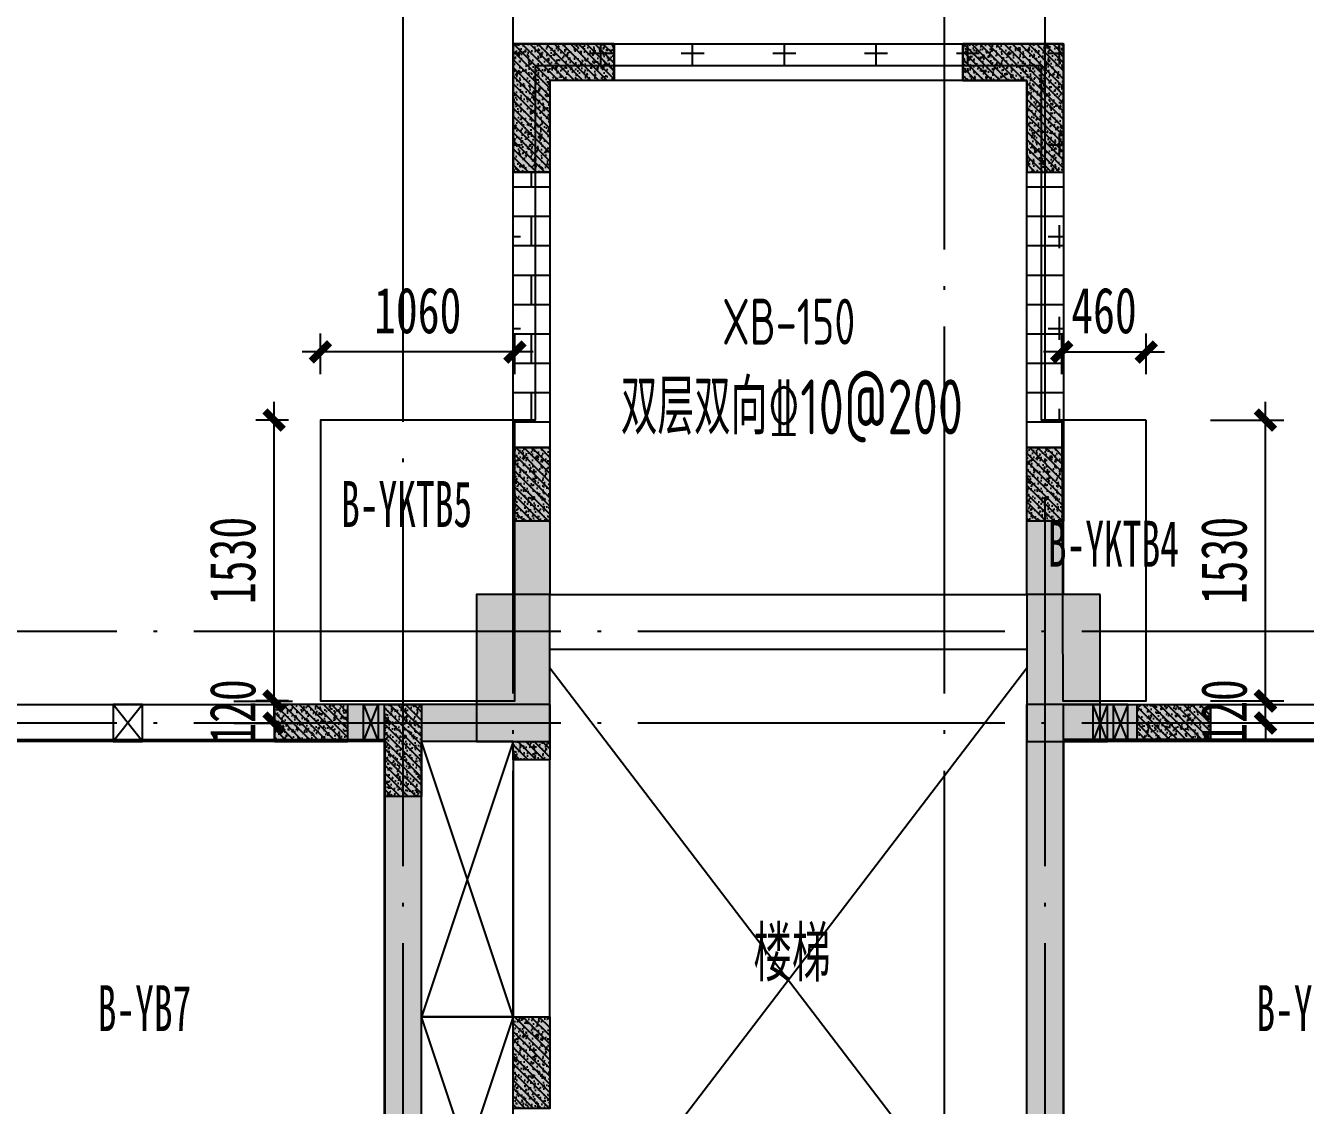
# Model space of a CAD drawing. Extents: x -3200779283 to -8106663, y 659664 to 1123462.
# Drawn here: x -8143157 to -8136183, y 692917 to 698799 of the extents above; entities that cross this region are included whole.
import ezdxf
from ezdxf.enums import TextEntityAlignment as Align

# ---------------------------------------------------------------- set-up
doc = ezdxf.new("R2010")
doc.units = 0
doc.header["$LTSCALE"] = 1000
doc.header["$MEASUREMENT"] = 0
for name, pattern in [('120-墙体$0$CONTINOUS', [0]), ('125-墙体$0$CONTINOUS', [0]), ('125-核心筒-首层南入$0$CONTINOUS', [0]), ('3#-轴线$0$DOTE', [2.42, 2, -0.2, 0.02, -0.2]), ('3#4#5#$0$DASH', [0.35, 0.25, -0.1]), ('DASH', [0.35, 0.25, -0.1])]:
    doc.linetypes.add(name, pattern=pattern)
doc.layers.get('Defpoints').update_dxf_attribs({"color": 30, "linetype": 'DASH'})
for name, color, linetype in [('120-墙体$0$S-WALL', 40, 'Continuous'), ('120-墙体$0$S-WALL-BEAM', 120, 'Continuous'), ('120-墙体$0$S-WALL-COLU', 252, '120-墙体$0$CONTINOUS'), ('120-墙体$0$S-WALL-COLU-HATC', 16, 'Continuous'), ('120-墙体$0$S-WALL-HATC', 253, 'Continuous'), ('120-墙体$0$提结构条件', 7, 'Continuous'), ('120-墙体$0$暖-首层和标准层暖通套管_TZ$0$H-暖洞-穿梁', 3, 'Continuous'), ('125-墙体$0$S-WALL', 40, 'Continuous'), ('125-墙体$0$S-WALL-BEAM', 120, 'Continuous'), ('125-墙体$0$S-WALL-COLU', 252, '125-墙体$0$CONTINOUS'), ('125-墙体$0$S-WALL-COLU-HATC', 16, 'Continuous'), ('125-墙体$0$S-WALL-HATC', 253, 'Continuous'), ('125-墙体$0$提结构条件', 7, 'Continuous'), ('125-墙体$0$暖-首层和标准层暖通套管_TZ$0$H-暖洞-穿梁', 3, 'Continuous'), ('125-核心筒-首层南入$0$S-COLU', 252, 'Continuous'), ('125-核心筒-首层南入$0$S-COLU-HATC', 16, 'Continuous'), ('125-核心筒-首层南入$0$S-SLAB-HOLE', 5, 'Continuous'), ('125-核心筒-首层南入$0$S-WALL', 40, 'Continuous'), ('125-核心筒-首层南入$0$S-WALL-BEAM', 120, 'Continuous'), ('125-核心筒-首层南入$0$S-WALL-COLU', 252, '125-核心筒-首层南入$0$CONTINOUS'), ('125-核心筒-首层南入$0$S-WALL-COLU-HATC', 16, 'Continuous'), ('125-核心筒-首层南入$0$S-WALL-HATC', 253, 'Continuous'), ('3#-轴线$0$3#-轴号$0$A-ANNO-AXIS-CIRC', 3, 'Continuous'), ('3#-轴线$0$A-ANNO-DOTE', 10, '3#-轴线$0$DOTE'), ('3#4#5#$0$PC-SLAB', 6, '3#4#5#$0$DASH'), ('3#4#5#$0$S-ANNO-TEXT', 7, 'Continuous'), ('3#4#5#$0$S-DIMS-SLAB', 120, 'Continuous'), ('3#4#5#$0$S-PC-SLAB', 6, 'Continuous'), ('3#4#5#模板$0$S-SLAB-TEXT', 120, 'Continuous'), ('3#4#5#模板$0$提结构条件', 7, 'Continuous'), ('3#4#5#模板$0$暖-首层和标准层暖通套管_TZ$0$H-暖洞-穿梁', 3, 'Continuous'), ('4#-1F$0$HATCH', 254, 'Continuous'), ('4#-1F$0$S-SLAB-TEXT', 120, 'Continuous'), ('4#-1F$0$S-WALL', 40, 'Continuous'), ('S-REIN-TEXT', 7, 'Continuous')]:
    doc.layers.add(name, color=color, linetype=linetype)
doc.layers.add('125-核心筒-首层南入$0$S-BEAM', color=4, linetype='Continuous', lineweight=25)
doc.styles.add('3#4#5#$0$外部参照 1$0$宋体', font='', dxfattribs={"width": 0.8})
doc.styles.add('3#4#5#$0$楷体', font='', dxfattribs={"width": 0.7})
doc.styles.add('3#4#5#模板$0$TSSD_Rein', font='tssdeng.shx', dxfattribs={"width": 0.7, "bigfont": 'hztxt.shx'})
doc.styles.add('4#-1F$0$TSSD_Rein', font='tssdeng.shx', dxfattribs={"width": 0.7, "bigfont": 'hztxt.shx'})
doc.styles.add('FromPkpm', font='Pkpmeng', dxfattribs={"width": 0.7, "bigfont": 'Pkpmchn'})
doc.styles.get('3#4#5#$0$外部参照 1$0$宋体').set_extended_font_data('SimSun')
doc.styles.get('3#4#5#$0$楷体').set_extended_font_data('KaiTi_GB2312')
doc.dimstyles.new('3#4#5#$0$TSSD_100_100', dxfattribs={"dimtxt": 250, "dimasz": 100, "dimexe": 100, "dimexo": 250, "dimgap": 100, "dimtad": 1, "dimdec": 0, "dimzin": 0, "dimdsep": 46, "dimtxsty": '3#4#5#$0$楷体', "dimblk": '3#4#5#$0$_ArchTick', "dimcen": 0, "dimdle": 100, "dimclrt": 7, "dimadec": 0, "dimazin": 0, "dimtfac": 1, "dimtdec": 0, "dimtix": 1, "dimtmove": 2, "dimatfit": 3, "dimfxl": 1, "dimtolj": 1, "dimtzin": 0, "dimarcsym": 0})

# ---------------------------------------------------------------- blocks, each defined once
blk = doc.blocks.new('3#4#5#模板$0$tretyyt')
at = {"layer": '3#4#5#模板$0$暖-首层和标准层暖通套管_TZ$0$H-暖洞-穿梁', "color": 5}
for p, q in [((52498, 59304.6), (52298, 59384.6)), ((52298, 59304.6), (52498, 59384.6))]:
    blk.add_line(p, q, dxfattribs=at)
blk.add_lwpolyline([(52498, 59304.6), (52498, 59384.6), (52298, 59384.6), (52298, 59304.6)], close=True, dxfattribs=at)
blk = doc.blocks.new('3#4#5#$0$_ArchTick')
at = {"color": 0, "linetype": 'ByBlock', "const_width": 0.4}
blk.add_lwpolyline([(-0.5, -0.5), (0.5, 0.5)], dxfattribs=at)
blk = doc.blocks.new('*D1120')
at = {"layer": '3#4#5#$0$S-DIMS-SLAB', "color": 0, "lineweight": -2, "transparency": 16777216}
for p, q in [((29250.7, 1789.9), (29250.7, 2010.8)), ((30310.4, 1789.9), (30310.4, 2010.8)), ((30410.4, 1910.8), (29150.7, 1910.8))]:
    blk.add_line(p, q, dxfattribs=at)
at = {"layer": 'Defpoints', "color": 0, "transparency": 16777216}
for p in [(29250.7, 1910.8), (29250.7, 1539.9), (30310.4, 1539.9)]:
    blk.add_point(p, dxfattribs=at)
at = {"layer": '3#4#5#$0$S-DIMS-SLAB', "color": 0, "lineweight": -2, "transparency": 16777216, "xscale": 100, "yscale": 100, "zscale": 100, "rotation": 180}
blk.add_blockref('3#4#5#$0$_ArchTick', (29250.7, 1910.8), dxfattribs=at)
at = {"layer": '3#4#5#$0$S-DIMS-SLAB', "color": 0, "lineweight": -2, "transparency": 16777216, "xscale": 100, "yscale": 100, "zscale": 100}
blk.add_blockref('3#4#5#$0$_ArchTick', (30310.4, 1910.8), dxfattribs=at)
at = {"layer": '3#4#5#$0$S-DIMS-SLAB', "color": 7, "transparency": 16777216, "insert": (29780.6, 2135.8), "char_height": 250, "attachment_point": 5, "style": '3#4#5#$0$楷体'}
blk.add_mtext('\\A1;1060', dxfattribs=at)
blk = doc.blocks.new('*D1121')
at = {"layer": '3#4#5#$0$S-DIMS-SLAB', "color": 0, "lineweight": -2, "transparency": 16777216}
for p, q in [((33290.2, 1789.9), (33290.2, 2010.8)), ((33750.7, 1789.9), (33750.7, 2010.8)), ((33290.2, 1910.8), (33190.2, 1910.8)), ((33290.2, 1910.8), (33750.7, 1910.8)), ((33750.7, 1910.8), (33850.7, 1910.8))]:
    blk.add_line(p, q, dxfattribs=at)
at = {"layer": 'Defpoints', "color": 0, "transparency": 16777216}
for p in [(33750.7, 1910.8), (33290.2, 1539.9), (33750.7, 1539.9)]:
    blk.add_point(p, dxfattribs=at)
at = {"layer": '3#4#5#$0$S-DIMS-SLAB', "color": 0, "lineweight": -2, "transparency": 16777216, "xscale": 100, "yscale": 100, "zscale": 100}
blk.add_blockref('3#4#5#$0$_ArchTick', (33290.2, 1910.8), dxfattribs=at)
at = {"layer": '3#4#5#$0$S-DIMS-SLAB', "color": 0, "lineweight": -2, "transparency": 16777216, "xscale": 100, "yscale": 100, "zscale": 100, "rotation": 180}
blk.add_blockref('3#4#5#$0$_ArchTick', (33750.7, 1910.8), dxfattribs=at)
at = {"layer": '3#4#5#$0$S-DIMS-SLAB', "color": 7, "transparency": 16777216, "insert": (33520.4, 2135.8), "char_height": 250, "attachment_point": 5, "style": '3#4#5#$0$楷体'}
blk.add_mtext('\\A1;460', dxfattribs=at)
blk = doc.blocks.new('*D1122')
at = {"layer": '3#4#5#$0$S-DIMS-SLAB', "color": 0, "lineweight": -2, "transparency": 16777216}
for p, q in [((28997.8, -90), (28997.8, 1639.9)), ((29076.4, 1539.9), (28897.8, 1539.9)), ((29076.4, 10), (28897.8, 10))]:
    blk.add_line(p, q, dxfattribs=at)
at = {"layer": 'Defpoints', "color": 0, "transparency": 16777216}
for p in [(28997.8, 1539.9), (29326.4, 1539.9), (29326.4, 10)]:
    blk.add_point(p, dxfattribs=at)
at = {"layer": '3#4#5#$0$S-DIMS-SLAB', "color": 0, "lineweight": -2, "transparency": 16777216, "xscale": 100, "yscale": 100, "zscale": 100}
for p, rotation in [((28997.8, 1539.9), 90), ((28997.8, 10), 270)]:
    blk.add_blockref('3#4#5#$0$_ArchTick', p, dxfattribs=dict(at, rotation=rotation))
at = {"layer": '3#4#5#$0$S-DIMS-SLAB', "color": 7, "transparency": 16777216, "insert": (28772.8, 774.9), "char_height": 250, "attachment_point": 5, "rotation": 90, "style": '3#4#5#$0$楷体'}
blk.add_mtext('\\A1;1530', dxfattribs=at)
blk = doc.blocks.new('*D1123')
at = {"layer": '3#4#5#$0$S-DIMS-SLAB', "color": 0, "lineweight": -2, "transparency": 16777216}
for p, q in [((34399.8, -90.2), (34399.8, 1640)), ((34100.4, 1540), (34499.8, 1540)), ((34100.4, 9.8), (34499.8, 9.8))]:
    blk.add_line(p, q, dxfattribs=at)
at = {"layer": 'Defpoints', "color": 0, "transparency": 16777216}
for p in [(33850.4, 1540), (34399.8, 1540), (33850.4, 9.8)]:
    blk.add_point(p, dxfattribs=at)
at = {"layer": '3#4#5#$0$S-DIMS-SLAB', "color": 0, "lineweight": -2, "transparency": 16777216, "xscale": 100, "yscale": 100, "zscale": 100}
for p, rotation in [((34399.8, 1540), 90), ((34399.8, 9.8), 270)]:
    blk.add_blockref('3#4#5#$0$_ArchTick', p, dxfattribs=dict(at, rotation=rotation))
at = {"layer": '3#4#5#$0$S-DIMS-SLAB', "color": 7, "transparency": 16777216, "insert": (34174.8, 774.9), "char_height": 250, "attachment_point": 5, "rotation": 90, "style": '3#4#5#$0$楷体'}
blk.add_mtext('\\A1;1530', dxfattribs=at)
blk = doc.blocks.new('*D1136')
at = {"layer": '3#4#5#$0$S-DIMS-SLAB', "color": 0, "lineweight": -2, "transparency": 16777216}
for p, q in [((28998.1, 9.6), (28998.1, 109.6)), ((28778.1, 9.6), (29098.1, 9.6)), ((28998.1, -110.3), (28998.1, 9.6)), ((28778.1, -110.3), (29098.1, -110.3)), ((28998.1, -110.3), (28998.1, -210.3))]:
    blk.add_line(p, q, dxfattribs=at)
at = {"layer": 'Defpoints', "color": 0, "transparency": 16777216}
for p in [(28528.1, 9.6), (28998.1, 9.6), (28528.1, -110.3)]:
    blk.add_point(p, dxfattribs=at)
at = {"layer": '3#4#5#$0$S-DIMS-SLAB', "color": 0, "lineweight": -2, "transparency": 16777216, "xscale": 100, "yscale": 100, "zscale": 100}
for p, rotation in [((28998.1, 9.6), 270), ((28998.1, -110.3), 90)]:
    blk.add_blockref('3#4#5#$0$_ArchTick', p, dxfattribs=dict(at, rotation=rotation))
at = {"layer": '3#4#5#$0$S-DIMS-SLAB', "color": 7, "transparency": 16777216, "insert": (28773.1, -50.3), "char_height": 250, "attachment_point": 5, "rotation": 90, "style": '3#4#5#$0$楷体'}
blk.add_mtext('\\A1;120', dxfattribs=at)
blk = doc.blocks.new('*D1137')
at = {"layer": '3#4#5#$0$S-DIMS-SLAB', "color": 0, "lineweight": -2, "transparency": 16777216}
for p, q in [((34400.5, 9.9), (34400.5, 109.9)), ((34180.5, 9.9), (34500.5, 9.9)), ((34400.5, -110), (34400.5, 9.9)), ((34180.5, -110), (34500.5, -110)), ((34400.5, -110), (34400.5, -210))]:
    blk.add_line(p, q, dxfattribs=at)
at = {"layer": 'Defpoints', "color": 0, "transparency": 16777216}
for p in [(33930.5, 9.9), (34400.5, 9.9), (33930.5, -110)]:
    blk.add_point(p, dxfattribs=at)
at = {"layer": '3#4#5#$0$S-DIMS-SLAB', "color": 0, "lineweight": -2, "transparency": 16777216, "xscale": 100, "yscale": 100, "zscale": 100}
for p, rotation in [((34400.5, 9.9), 270), ((34400.5, -110), 90)]:
    blk.add_blockref('3#4#5#$0$_ArchTick', p, dxfattribs=dict(at, rotation=rotation))
at = {"layer": '3#4#5#$0$S-DIMS-SLAB', "color": 7, "transparency": 16777216, "insert": (34175.5, -50.1), "char_height": 250, "attachment_point": 5, "rotation": 90, "style": '3#4#5#$0$楷体'}
blk.add_mtext('\\A1;120', dxfattribs=at)
blk = doc.blocks.new('3#4#5#$0$ban3')
at = {"layer": '3#4#5#$0$S-PC-SLAB'}
blk.add_lwpolyline([(-216832, 409965), (-216832, 412985), (-219532, 412985), (-219532, 409965)], close=True, dxfattribs=at)
blk = doc.blocks.new('3#4#5#$0$ban111')
at = {"layer": '3#4#5#$0$S-PC-SLAB'}
blk.add_lwpolyline([(-225932, 409965), (-225932, 412985), (-223232, 412985), (-223232, 409965)], close=True, dxfattribs=at)
blk = doc.blocks.new('3#4#5#$0$5#')
at = {"layer": '3#4#5#$0$S-ANNO-TEXT', "xscale": -1}
for name, p in [('3#4#5#$0$ban3', (-43034.9, -247400.5)), ('3#4#5#$0$ban111', (-43035.7, -247400))]:
    blk.add_blockref(name, p, dxfattribs=at)
at = {"layer": '3#4#5#$0$PC-SLAB', "linetype": 'ByBlock', "style": '3#4#5#$0$外部参照 1$0$宋体', "width": 0.6}
for p in [(175188, 164121.6), (181502.3, 164121.6)]:
    blk.add_text('B-YB7', height=250, dxfattribs=at).set_placement(p, align=Align.MIDDLE)
blk = doc.blocks.new('3#-轴线$0$3#-轴号')
at = {"layer": '3#-轴线$0$3#-轴号$0$A-ANNO-AXIS-CIRC'}
for p, q in [((29600, 2989.4), (29600, 6989.4)), ((30200, 2989.4), (30200, 6989.4)), ((32550, 2989.4), (32550, 6989.4)), ((33100, 2989.4), (33100, 6989.4))]:
    blk.add_line(p, q, dxfattribs=at)
blk = doc.blocks.new('3#-轴线')
at = {"layer": '3#-轴线$0$A-ANNO-DOTE'}
for points in [[(29600, -3200), (29600, 5500)], [(30200, -7100), (30200, 5500)], [(32550, -7100), (32550, 5500)], [(33100, -3200), (33100, 5500)], [(-3000, 500), (44800, 500)], [(-3000, 0), (44800, 0)]]:
    blk.add_lwpolyline(points, dxfattribs=at)
blk.add_blockref('3#-轴线$0$3#-轴号', (0, 0))
blk = doc.blocks.new('125-墙体$0$tretyyt')
at = {"layer": '125-墙体$0$暖-首层和标准层暖通套管_TZ$0$H-暖洞-穿梁', "color": 5}
for p, q in [((52498, 59279.6), (52298, 59359.6)), ((52298, 59279.6), (52498, 59359.6))]:
    blk.add_line(p, q, dxfattribs=at)
blk.add_lwpolyline([(52498, 59279.6), (52498, 59359.6), (52298, 59359.6), (52298, 59279.6)], close=True, dxfattribs=at)
blk = doc.blocks.new('125-墙体$0$she')
at = {"layer": '125-墙体$0$提结构条件', "xscale": -1, "rotation": 270}
blk.add_blockref('125-墙体$0$tretyyt', (-50919.6, -52398), dxfattribs=at)
blk = doc.blocks.new('125-墙体')
at = {"layer": '125-墙体$0$S-WALL-COLU-HATC'}
h = blk.add_hatch(dxfattribs=at)
h.set_pattern_fill('AR-CONC', color=256, scale=10)
h.set_pattern_definition([(50, (29394.36, -241007.814), (71.726018, -6.275213), [7.5, -82.5]), (355, (29394.36, -241007.814), (-13.875133, 75.219213), [6, -66]), (100.4514, (29400.34, -241008.34), (57.850938, 68.943954), [6.37402, -70.114211]), (46.1842, (29394.36, -240987.81), (106.724105, -16.5519), [11.25, -123.75]), (96.6356, (29403.26, -240989.19), (93.46627, 97.411787), [9.56103, -105.1713]), (351.1842, (29394.36, -240987.81), (93.466195, 97.41186), [9, -99]), (21, (29404.36, -240992.814), (59.690705, -40.261889), [7.5, -82.5]), (326, (29404.36, -240992.814), (24.331533, 72.515005), [6, -66]), (71.4514, (29409.34, -240996.17), (84.022263, 32.25305), [6.37402, -70.114211]), (37.5, (29394.362, -241007.814), (1.2159855, 33.2893854), [0, -65.2, 0, -67, 0, -66.25]), (7.5, (29394.362, -241007.814), (26.306954, 39.441171), [0, -38.2, 0, -63.7, 0, -25.25]), (327.5, (29372.062, -241007.814), (53.3822436, -2.2554872), [0, -25, 0, -78, 0, -103.5]), (317.5, (29362.062, -241007.814), (58.318617, 10.010498), [0, -32.5, 0, -51.8, 0, -73.5])])
h.paths.add_polyline_path([(8200, -100), (8200, 100), (7800, 100), (7800, -100)])
h = blk.add_hatch(dxfattribs=at)
h.set_pattern_fill('ANSI31', color=256, scale=250, style=0)
h.set_pattern_definition([(45, (29394.362, -241007.814), (-22.097087, 22.097087), [])])
h.paths.add_polyline_path([(8200, 100), (8200, -100), (7800, -100), (7800, 100)])
at = {"layer": '125-墙体$0$S-WALL-HATC'}
blk.add_hatch(color=256, dxfattribs=at).paths.add_polyline_path([(8600, -100), (8600, 100), (7800, 100), (7800, -100)])
at = {"layer": '125-墙体$0$S-WALL'}
blk.add_lwpolyline([(8600, -100), (8600, 100), (7800, 100), (7800, -100), (8600, -100)], close=True, dxfattribs=at)
at = {"layer": '125-墙体$0$S-WALL-BEAM'}
blk.add_lwpolyline([(6300, 100), (6300, -100), (7800, -100), (7800, 100)], close=True, dxfattribs=at)
at = {"layer": '125-墙体$0$S-WALL-COLU', "lineweight": -2}
blk.add_lwpolyline([(8200, -100), (8200, 100), (7800, 100), (7800, -100)], close=True, dxfattribs=at)
blk.add_blockref('125-墙体$0$she', (0, 0))
blk = doc.blocks.new('125-核心筒-首层南入')
at = {"layer": '125-核心筒-首层南入$0$S-COLU-HATC'}
h = blk.add_hatch(color=256, dxfattribs=at)
h.dxf.hatch_style = 1
h.paths.add_polyline_path([(-2050, 7800), (-1650, 7800), (-1650, 7000), (-2050, 7000)])
h = blk.add_hatch(color=256, dxfattribs=at)
h.dxf.hatch_style = 1
h.paths.add_polyline_path([(950, 7800), (1350, 7800), (1350, 7000), (950, 7000)])
at = {"layer": '125-核心筒-首层南入$0$S-WALL-COLU-HATC'}
h = blk.add_hatch(dxfattribs=at)
h.set_pattern_fill('AR-CONC', color=256, scale=10)
h.set_pattern_definition([(50, (13887.05, -229895.61), (71.726018, -6.275213), [7.5, -82.5]), (355, (13887.05, -229895.61), (-13.875133, 75.219213), [6, -66]), (100.4514, (13893.03, -229896.135), (57.850938, 68.943954), [6.37402, -70.114211]), (46.1842, (13887.05, -229875.61), (106.724105, -16.5519), [11.25, -123.75]), (96.6356, (13895.95, -229876.99), (93.46627, 97.411787), [9.56103, -105.1713]), (351.1842, (13887.05, -229875.61), (93.466195, 97.41186), [9, -99]), (21, (13897.05, -229880.61), (59.690705, -40.261889), [7.5, -82.5]), (326, (13897.05, -229880.61), (24.331533, 72.515005), [6, -66]), (71.4514, (13902.03, -229883.97), (84.022263, 32.25305), [6.37402, -70.114211]), (37.5, (13887.052, -229895.612), (1.2159855, 33.2893854), [0, -65.2, 0, -67, 0, -66.25]), (7.5, (13887.052, -229895.612), (26.306954, 39.441171), [0, -38.2, 0, -63.7, 0, -25.25]), (327.5, (13864.752, -229895.612), (53.3822436, -2.2554872), [0, -25, 0, -78, 0, -103.5]), (317.5, (13854.752, -229895.612), (58.318617, 10.010498), [0, -32.5, 0, -51.8, 0, -73.5])])
h.paths.add_polyline_path([(-1650, 10600), (-1650, 10100), (-1850, 10100), (-1850, 10800), (-1300, 10800), (-1300, 10600)])
h = blk.add_hatch(dxfattribs=at)
h.set_pattern_fill('ANSI31', color=256, scale=250, style=0)
h.set_pattern_definition([(45, (13887.052, -229895.612), (-22.097087, 22.097087), [])])
h.paths.add_polyline_path([(-1650, 10600), (-1650, 10100), (-1850, 10100), (-1850, 10800), (-1300, 10800), (-1300, 10600)])
h = blk.add_hatch(dxfattribs=at)
h.set_pattern_fill('AR-CONC', color=256, scale=10)
h.set_pattern_definition([(50, (18489.61, -230307.81), (71.726018, -6.275213), [7.5, -82.5]), (355, (18489.61, -230307.81), (-13.875133, 75.219213), [6, -66]), (100.4514, (18495.59, -230308.334), (57.850938, 68.943954), [6.37402, -70.114211]), (46.1842, (18489.61, -230287.81), (106.724105, -16.5519), [11.25, -123.75]), (96.6356, (18498.5, -230289.19), (93.46627, 97.411787), [9.56103, -105.1713]), (351.1842, (18489.61, -230287.81), (93.466195, 97.41186), [9, -99]), (21, (18499.61, -230292.81), (59.690705, -40.261889), [7.5, -82.5]), (326, (18499.61, -230292.81), (24.331533, 72.515005), [6, -66]), (71.4514, (18504.586, -230296.166), (84.022263, 32.25305), [6.37402, -70.114211]), (37.5, (18489.611, -230307.81), (1.2159855, 33.2893854), [0, -65.2, 0, -67, 0, -66.25]), (7.5, (18489.61, -230307.81), (26.306954, 39.441171), [0, -38.2, 0, -63.7, 0, -25.25]), (327.5, (18467.311, -230307.81), (53.3822436, -2.2554872), [0, -25, 0, -78, 0, -103.5]), (317.5, (18457.31, -230307.81), (58.318617, 10.010498), [0, -32.5, 0, -51.8, 0, -73.5])])
h.paths.add_polyline_path([(950, 10600), (950, 10100), (1150, 10100), (1150, 10800), (600, 10800), (600, 10600)])
h = blk.add_hatch(dxfattribs=at)
h.set_pattern_fill('ANSI31', color=256, scale=250, style=0)
h.set_pattern_definition([(45, (18489.61, -230307.81), (-22.097087, 22.097087), [])])
h.paths.add_polyline_path([(950, 10600), (950, 10100), (1150, 10100), (1150, 10800), (600, 10800), (600, 10600)])
h = blk.add_hatch(dxfattribs=at)
h.set_pattern_fill('AR-CONC', color=256, scale=10)
h.set_pattern_definition([(50, (10587.076, -229157.833), (71.726018, -6.275213), [7.5, -82.5]), (355, (10587.076, -229157.83), (-13.875133, 75.219213), [6, -66]), (100.4514, (10593.05, -229158.356), (57.850938, 68.943954), [6.37402, -70.114211]), (46.1842, (10587.08, -229137.83), (106.724105, -16.5519), [11.25, -123.75]), (96.6356, (10595.97, -229139.21), (93.46627, 97.411787), [9.56103, -105.1713]), (351.1842, (10587.08, -229137.83), (93.466195, 97.41186), [9, -99]), (21, (10597.076, -229142.833), (59.690705, -40.261889), [7.5, -82.5]), (326, (10597.076, -229142.83), (24.331533, 72.515005), [6, -66]), (71.4514, (10602.05, -229146.19), (84.022263, 32.25305), [6.37402, -70.114211]), (37.5, (10587.076, -229157.833), (1.2159855, 33.2893854), [0, -65.2, 0, -67, 0, -66.25]), (7.5, (10587.076, -229157.833), (26.306954, 39.441171), [0, -38.2, 0, -63.7, 0, -25.25]), (327.5, (10564.776, -229157.833), (53.3822436, -2.2554872), [0, -25, 0, -78, 0, -103.5]), (317.5, (10554.776, -229157.833), (58.318617, 10.010498), [0, -32.5, 0, -51.8, 0, -73.5])])
h.paths.add_polyline_path([(-1650, 8600), (-1850, 8600), (-1850, 8200), (-1650, 8200)])
h = blk.add_hatch(dxfattribs=at)
h.set_pattern_fill('ANSI31', color=256, scale=250, style=0)
h.set_pattern_definition([(45, (10587.076, -229157.833), (-22.097087, 22.097087), [])])
h.paths.add_polyline_path([(-1850, 8200), (-1650, 8200), (-1650, 8600), (-1850, 8600)])
h = blk.add_hatch(dxfattribs=at)
h.set_pattern_fill('AR-CONC', color=256, scale=10)
h.set_pattern_definition([(50, (13387.076, -229157.833), (71.726018, -6.275213), [7.5, -82.5]), (355, (13387.076, -229157.83), (-13.875133, 75.219213), [6, -66]), (100.4514, (13393.05, -229158.356), (57.850938, 68.943954), [6.37402, -70.114211]), (46.1842, (13387.08, -229137.83), (106.724105, -16.5519), [11.25, -123.75]), (96.6356, (13395.97, -229139.21), (93.46627, 97.411787), [9.56103, -105.1713]), (351.1842, (13387.08, -229137.83), (93.466195, 97.41186), [9, -99]), (21, (13397.076, -229142.833), (59.690705, -40.261889), [7.5, -82.5]), (326, (13397.076, -229142.83), (24.331533, 72.515005), [6, -66]), (71.4514, (13402.05, -229146.19), (84.022263, 32.25305), [6.37402, -70.114211]), (37.5, (13387.076, -229157.833), (1.2159855, 33.2893854), [0, -65.2, 0, -67, 0, -66.25]), (7.5, (13387.076, -229157.833), (26.306954, 39.441171), [0, -38.2, 0, -63.7, 0, -25.25]), (327.5, (13364.776, -229157.833), (53.3822436, -2.2554872), [0, -25, 0, -78, 0, -103.5]), (317.5, (13354.776, -229157.833), (58.318617, 10.010498), [0, -32.5, 0, -51.8, 0, -73.5])])
h.paths.add_polyline_path([(1150, 8600), (950, 8600), (950, 8200), (1150, 8200)])
h = blk.add_hatch(dxfattribs=at)
h.set_pattern_fill('ANSI31', color=256, scale=250, style=0)
h.set_pattern_definition([(45, (13387.076, -229157.833), (-22.097087, 22.097087), [])])
h.paths.add_polyline_path([(950, 8200), (1150, 8200), (1150, 8600), (950, 8600)])
h = blk.add_hatch(dxfattribs=at)
h.set_pattern_fill('AR-CONC', color=256, scale=10)
h.set_pattern_definition([(50, (14087.076, -230457.834), (71.726018, -6.275213), [7.5, -82.5]), (355, (14087.076, -230457.83), (-13.875133, 75.219213), [6, -66]), (100.4514, (14093.05, -230458.36), (57.850938, 68.943954), [6.37402, -70.114211]), (46.1842, (14087.08, -230437.83), (106.724105, -16.5519), [11.25, -123.75]), (96.6356, (14095.97, -230439.21), (93.46627, 97.411787), [9.56103, -105.1713]), (351.1842, (14087.08, -230437.83), (93.466195, 97.41186), [9, -99]), (21, (14097.076, -230442.834), (59.690705, -40.261889), [7.5, -82.5]), (326, (14097.076, -230442.83), (24.331533, 72.515005), [6, -66]), (71.4514, (14102.05, -230446.19), (84.022263, 32.25305), [6.37402, -70.114211]), (37.5, (14087.076, -230457.834), (1.2159855, 33.2893854), [0, -65.2, 0, -67, 0, -66.25]), (7.5, (14087.076, -230457.834), (26.306954, 39.441171), [0, -38.2, 0, -63.7, 0, -25.25]), (327.5, (14064.776, -230457.834), (53.3822436, -2.2554872), [0, -25, 0, -78, 0, -103.5]), (317.5, (14054.776, -230457.834), (58.318617, 10.010498), [0, -32.5, 0, -51.8, 0, -73.5])])
h.paths.add_polyline_path([(1850, 7200), (1650, 7200), (1650, 6700), (1850, 6700)])
h = blk.add_hatch(dxfattribs=at)
h.set_pattern_fill('ANSI31', color=256, scale=250, style=0)
h.set_pattern_definition([(45, (14087.076, -230457.834), (-22.097087, 22.097087), [])])
h.paths.add_polyline_path([(1850, 7200), (1650, 7200), (1650, 6700), (1850, 6700)])
h = blk.add_hatch(dxfattribs=at)
h.set_pattern_fill('AR-CONC', color=256, scale=10)
h.set_pattern_definition([(50, (13387.076, -230657.834), (71.726018, -6.275213), [7.5, -82.5]), (355, (13387.076, -230657.83), (-13.875133, 75.219213), [6, -66]), (100.4514, (13393.05, -230658.36), (57.850938, 68.943954), [6.37402, -70.114211]), (46.1842, (13387.08, -230637.83), (106.724105, -16.5519), [11.25, -123.75]), (96.6356, (13395.97, -230639.21), (93.46627, 97.411787), [9.56103, -105.1713]), (351.1842, (13387.08, -230637.83), (93.466195, 97.41186), [9, -99]), (21, (13397.076, -230642.834), (59.690705, -40.261889), [7.5, -82.5]), (326, (13397.076, -230642.83), (24.331533, 72.515005), [6, -66]), (71.4514, (13402.05, -230646.19), (84.022263, 32.25305), [6.37402, -70.114211]), (37.5, (13387.076, -230657.834), (1.2159855, 33.2893854), [0, -65.2, 0, -67, 0, -66.25]), (7.5, (13387.076, -230657.834), (26.306954, 39.441171), [0, -38.2, 0, -63.7, 0, -25.25]), (327.5, (13364.776, -230657.834), (53.3822436, -2.2554872), [0, -25, 0, -78, 0, -103.5]), (317.5, (13354.776, -230657.834), (58.318617, 10.010498), [0, -32.5, 0, -51.8, 0, -73.5])])
h.paths.add_polyline_path([(1150, 7000), (950, 7000), (950, 6900), (1150, 6900)])
h = blk.add_hatch(dxfattribs=at)
h.set_pattern_fill('ANSI31', color=256, scale=250, style=0)
h.set_pattern_definition([(45, (13387.076, -230657.834), (-22.097087, 22.097087), [])])
h.paths.add_polyline_path([(950, 6900), (1150, 6900), (1150, 7000), (950, 7000)])
h = blk.add_hatch(dxfattribs=at)
h.set_pattern_fill('AR-CONC', color=256, scale=10)
h.set_pattern_definition([(50, (13387.076, -232307.834), (71.726018, -6.275213), [7.5, -82.5]), (355, (13387.076, -232307.83), (-13.875133, 75.219213), [6, -66]), (100.4514, (13393.05, -232308.36), (57.850938, 68.943954), [6.37402, -70.114211]), (46.1842, (13387.08, -232287.83), (106.724105, -16.5519), [11.25, -123.75]), (96.6356, (13395.97, -232289.21), (93.46627, 97.411787), [9.56103, -105.1713]), (351.1842, (13387.08, -232287.83), (93.466195, 97.41186), [9, -99]), (21, (13397.076, -232292.834), (59.690705, -40.261889), [7.5, -82.5]), (326, (13397.076, -232292.83), (24.331533, 72.515005), [6, -66]), (71.4514, (13402.05, -232296.19), (84.022263, 32.25305), [6.37402, -70.114211]), (37.5, (13387.076, -232307.834), (1.2159855, 33.2893854), [0, -65.2, 0, -67, 0, -66.25]), (7.5, (13387.076, -232307.834), (26.306954, 39.441171), [0, -38.2, 0, -63.7, 0, -25.25]), (327.5, (13364.776, -232307.834), (53.3822436, -2.2554872), [0, -25, 0, -78, 0, -103.5]), (317.5, (13354.776, -232307.834), (58.318617, 10.010498), [0, -32.5, 0, -51.8, 0, -73.5])])
h.paths.add_polyline_path([(1150, 5500), (950, 5500), (950, 5000), (1150, 5000)])
h = blk.add_hatch(dxfattribs=at)
h.set_pattern_fill('ANSI31', color=256, scale=250, style=0)
h.set_pattern_definition([(45, (13387.076, -232307.834), (-22.097087, 22.097087), [])])
h.paths.add_polyline_path([(950, 5500), (1150, 5500), (1150, 5000), (950, 5000)])
at = {"layer": '125-核心筒-首层南入$0$S-WALL-HATC'}
for points in [[(-1300, 10800), (-1850, 10800), (-1850, 10100), (-1650, 10100), (-1650, 10600), (-1300, 10600)], [(1150, 10800), (600, 10800), (600, 10600), (950, 10600), (950, 10100), (1150, 10100)], [(-1650, 8600), (-1850, 8600), (-1850, 7800), (-1650, 7800)], [(1150, 8600), (950, 8600), (950, 7800), (1150, 7800)], [(-2050, 7000), (-2050, 7200), (-2200, 7200), (-2200, 7000)], [(1350, 7200), (1350, 7000), (1650, 7000), (1749.8, 7100), (1750, 7200)], [(1749.8, 7100), (1850, 7000), (1850, 7200), (1749.3, 7200)], [(1650, 5500), (1850, 5500), (1850, 7000), (1749.8, 7100), (1650, 7000)], [(-1650, 7000), (-1850, 7000), (-1850, 4000), (-1650, 3800)], [(1150, 7000), (950, 7000), (950, 6900), (1150, 6900)], [(950, 5500), (950, 5000), (1150, 5000), (1150, 5500)], [(1650, 5350), (1850, 5350), (1850, 5500), (1650, 5500)], [(1750, 3933.3), (1850, 4000), (1850, 5350), (1650, 5350), (1650, 4000)]]:
    blk.add_hatch(color=256, dxfattribs=at).paths.add_polyline_path(points)
at = {"layer": '125-核心筒-首层南入$0$S-BEAM'}
blk.add_lwpolyline([(950, 7500), (950, 7800), (-1649.7, 7800), (-1649.7, 7500)], close=True, dxfattribs=at)
at = {"layer": '125-核心筒-首层南入$0$S-COLU'}
for points in [[(-2050, 7800), (-1650, 7800), (-1650, 7000), (-2050, 7000)], [(950, 7800), (1350, 7800), (1350, 7000), (950, 7000)]]:
    blk.add_lwpolyline(points, close=True, dxfattribs=at)
at = {"layer": '125-核心筒-首层南入$0$S-SLAB-HOLE'}
for points in [[(950, 7400), (-1650, 4000)], [(950, 4000), (-1649.7, 7400)], [(1150, 5500), (1650, 7000)], [(1150, 7000), (1650, 5500)], [(1150, 5500), (1650, 4000)], [(1150, 4000), (1650, 5500)]]:
    blk.add_lwpolyline(points, dxfattribs=at)
at = {"layer": '125-核心筒-首层南入$0$S-WALL'}
for p, q in [((-1850, 10800), (-1300, 10800)), ((-1850, 10100), (-1850, 10800)), ((-1300, 10600), (-1300, 10800)), ((600, 10600), (600, 10800)), ((600, 10800), (1150, 10800)), ((1150, 10800), (1150, 10100)), ((-1650, 10600), (-1300, 10600)), ((-1650, 10100), (-1650, 10600)), ((600, 10600), (950, 10600)), ((950, 10600), (950, 10100)), ((-1850, 7800), (-1850, 8600)), ((-1650, 7800), (-1650, 8600)), ((950, 8600), (950, 7800)), ((1150, 8600), (1150, 7800)), ((-1650, 8300), (-1650, 8300)), ((1150, 8300), (1150, 8300)), ((-2200, 7200), (-1650, 7200)), ((-1650, 3800), (-1650, 7200)), ((950, 7200), (950, 6900)), ((950, 7200), (1850, 7200)), ((1850, 5500), (1850, 7200)), ((-2200, 7000), (-1850, 7000)), ((-1850, 3800), (-1850, 7000)), ((1150, 6900), (1150, 7000)), ((1150, 7000), (1650, 7000)), ((1650, 5500), (1650, 7000)), ((1850, 7000), (1850, 7000)), ((950, 6900), (1150, 6900)), ((1650, 5350), (1650, 5500)), ((1850, 5350), (1850, 5500)), ((950, 5350), (950, 5000)), ((1150, 5000), (1150, 5350)), ((1650, 4000), (1650, 5350)), ((1850, 3800), (1850, 5350))]:
    blk.add_line(p, q, dxfattribs=at)
for points in [[(-1650, 10100), (-1850, 10100)], [(1150, 10100), (950, 10100)], [(-1650, 8600), (-1850, 8600)], [(1150, 8600), (950, 8600)], [(-1850, 7800), (-1650, 7800)], [(950, 7800), (1150, 7800)], [(-2200, 7000), (-2200, 7200)]]:
    blk.add_lwpolyline(points, dxfattribs=at)
at = {"layer": '125-核心筒-首层南入$0$S-WALL-BEAM'}
for points in [[(-1300, 10600), (600, 10600), (600, 10800), (-1300, 10800)], [(-1650, 8600), (-1650, 10100), (-1850, 10100), (-1850, 8600)], [(1150, 8600), (1150, 10100), (950, 10100), (950, 8600)], [(950, 6900), (1150, 6900), (1150, 5500), (950, 5500)], [(1650, 5500), (1650, 5500), (1150, 5500), (1150, 5500)]]:
    blk.add_lwpolyline(points, close=True, dxfattribs=at)
at = {"layer": '125-核心筒-首层南入$0$S-WALL-COLU', "linetype": 'ByBlock'}
for points in [[(-1650, 10600), (-1650, 10100), (-1850, 10100), (-1850, 10800), (-1300, 10800), (-1300, 10600), (-1650, 10600)], [(950, 10600), (950, 10100), (1150, 10100), (1150, 10800), (600, 10800), (600, 10600), (950, 10600)]]:
    blk.add_lwpolyline(points, dxfattribs=at)
at = {"layer": '125-核心筒-首层南入$0$S-WALL-COLU', "lineweight": -2}
for points in [[(-1650, 8600), (-1850, 8600), (-1850, 8200), (-1650, 8200)], [(1150, 8600), (950, 8600), (950, 8200), (1150, 8200)], [(1850, 7200), (1650, 7200), (1650, 6700), (1850, 6700)], [(1150, 7000), (950, 7000), (950, 6900), (1150, 6900)], [(1150, 5500), (950, 5500), (950, 5000), (1150, 5000)]]:
    blk.add_lwpolyline(points, close=True, dxfattribs=at)
blk = doc.blocks.new('120-墙体$0$tretyyt')
at = {"layer": '120-墙体$0$暖-首层和标准层暖通套管_TZ$0$H-暖洞-穿梁', "color": 5}
for p, q in [((52498, 59304.6), (52298, 59384.6)), ((52298, 59304.6), (52498, 59384.6))]:
    blk.add_line(p, q, dxfattribs=at)
blk.add_lwpolyline([(52498, 59304.6), (52498, 59384.6), (52298, 59384.6), (52298, 59304.6)], close=True, dxfattribs=at)
blk = doc.blocks.new('120-墙体$0$rtret')
at = {"layer": '120-墙体$0$暖-首层和标准层暖通套管_TZ$0$H-暖洞-穿梁', "color": 3}
for p, q in [((53777.5, 61921.5), (53618.5, 61721.5)), ((53777.5, 61721.5), (53618.5, 61921.5))]:
    blk.add_line(p, q, dxfattribs=at)
blk.add_lwpolyline([(53777.5, 61921.5), (53618.5, 61921.5), (53618.5, 61721.5), (53777.5, 61721.5)], close=True, dxfattribs=at)
blk = doc.blocks.new('120-墙体$0$A$Ca94620f4')
at = {"layer": '120-墙体$0$提结构条件', "rotation": 90}
blk.add_blockref('120-墙体$0$tretyyt', (51869.6, -52298), dxfattribs=at)
at = {"layer": '120-墙体$0$提结构条件', "xscale": -1}
blk.add_blockref('120-墙体$0$rtret', (47548, -61721.5), dxfattribs=at)
blk = doc.blocks.new('120-墙体')
at = {"layer": '120-墙体$0$S-WALL-COLU-HATC'}
h = blk.add_hatch(dxfattribs=at)
h.set_pattern_fill('AR-CONC', color=256, scale=10)
h.set_pattern_definition([(50, (-5604.75, -241007.814), (71.726018, -6.275213), [7.5, -82.5]), (355, (-5604.75, -241007.814), (-13.875133, 75.219213), [6, -66]), (100.4514, (-5598.77, -241008.34), (57.850938, 68.943954), [6.37402, -70.114211]), (46.1842, (-5604.75, -240987.81), (106.724105, -16.5519), [11.25, -123.75]), (96.6356, (-5595.86, -240989.19), (93.46627, 97.411787), [9.56103, -105.1713]), (351.1842, (-5604.75, -240987.81), (93.466195, 97.41186), [9, -99]), (21, (-5594.75, -240992.814), (59.690705, -40.261889), [7.5, -82.5]), (326, (-5594.75, -240992.814), (24.331533, 72.515005), [6, -66]), (71.4514, (-5589.775, -240996.17), (84.022263, 32.25305), [6.37402, -70.114211]), (37.5, (-5604.75, -241007.814), (1.2159855, 33.2893854), [0, -65.2, 0, -67, 0, -66.25]), (7.5, (-5604.75, -241007.814), (26.306954, 39.441171), [0, -38.2, 0, -63.7, 0, -25.25]), (327.5, (-5627.05, -241007.814), (53.3822436, -2.2554872), [0, -25, 0, -78, 0, -103.5]), (317.5, (-5637.05, -241007.814), (58.318617, 10.010498), [0, -32.5, 0, -51.8, 0, -73.5])])
h.paths.add_polyline_path([(-7600, -100), (-7600, 100), (-7200, 100), (-7200, -100)])
h = blk.add_hatch(dxfattribs=at)
h.set_pattern_fill('ANSI31', color=256, scale=250, style=0)
h.set_pattern_definition([(45, (-5604.75, -241007.814), (-22.097087, 22.097087), [])])
h.paths.add_polyline_path([(-7600, 100), (-7600, -100), (-7200, -100), (-7200, 100)])
at = {"layer": '120-墙体$0$S-WALL-HATC'}
blk.add_hatch(color=256, dxfattribs=at).paths.add_polyline_path([(-7800, 100), (-7800, -100), (-7200, -100), (-7200, 100)])
at = {"layer": '120-墙体$0$S-WALL'}
for p, q in [((-7800, 100), (-7200, 100)), ((-7200, -100), (-7200, 100)), ((-7800, -100), (-7200, -100))]:
    blk.add_line(p, q, dxfattribs=at)
at = {"layer": '120-墙体$0$S-WALL-BEAM'}
blk.add_lwpolyline([(-7200, 100), (-7200, -100), (-5700, -100), (-5700, 100)], close=True, dxfattribs=at)
at = {"layer": '120-墙体$0$S-WALL-COLU', "lineweight": -2}
blk.add_lwpolyline([(-7600, -100), (-7600, 100), (-7200, 100), (-7200, -100)], close=True, dxfattribs=at)
blk.add_blockref('120-墙体$0$A$Ca94620f4', (-250, -100))
blk = doc.blocks.new('3#4#5#$0$3#首层顶悬挑板')
at = {"layer": '3#4#5#$0$S-PC-SLAB'}
for points in [[(30310.4, 1539.9), (29250.7, 1539.9), (29250.7, 10), (30310.4, 10)], [(33750.7, 1539.9), (33290.2, 1539.9), (33295.3, 9.8), (33750.7, 9.8)]]:
    blk.add_lwpolyline(points, close=True, dxfattribs=at)
at = {"layer": '3#4#5#$0$PC-SLAB', "linetype": 'ByBlock', "style": '3#4#5#$0$外部参照 1$0$宋体', "width": 0.6}
for s, p in [('B-YKTB5', (29720.1, 1080.6)), ('B-YKTB4', (33571.6, 866.1))]:
    blk.add_text(s, height=250, dxfattribs=at).set_placement(p, align=Align.MIDDLE)
at = {"layer": '3#4#5#$0$S-DIMS-SLAB'}
for base, p1, p2, angle, picture, middle in [((29250.7, 1910.8), (30310.4, 1539.9), (29250.7, 1539.9), 180, '*D1120', (29780.6, 2135.8)), ((33750.6587, 1910.8212), (33290.2397, 1539.9463), (33750.6587, 1539.9463), 180, '*D1121', (33520.4492, 2135.8212)), ((28997.8, 1539.9), (29326.4, 10), (29326.4, 1539.9), 90, '*D1122', (28772.8, 774.9)), ((34399.8, 1540), (33850.4, 9.8), (33850.4, 1540), 90, '*D1123', (34174.8, 774.9)), ((28998.1, 9.6), (28528.1, -110.3), (28528.1, 9.6), 90, '*D1136', (28773.1, -50.3)), ((34400.5, 9.9), (33930.5, -110), (33930.5, 9.9), 90, '*D1137', (34175.5, -50.1))]:
    dim = blk.add_linear_dim(base=base, p1=p1, p2=p2, angle=angle, dimstyle='3#4#5#$0$TSSD_100_100', dxfattribs=at)
    dim.commit()
    dim.dimension.update_dxf_attribs({"geometry": picture, "text_midpoint": middle})

msp = doc.modelspace()

# ---------------------------------------------------------------- hatches: boundary and pattern name
at = {"layer": '3#4#5#模板$0$S-SLAB-TEXT'}
h = msp.add_hatch(dxfattribs=at)
h.set_pattern_fill('CROSS', color=256, scale=1000)
h.set_pattern_definition([(0, (-8149085.1, 687149.55), (250, 250), [125, -375]), (90, (-8149022.6, 687087.05), (-250, 250), [125, -375])])
h.paths.add_polyline_path([(-8140500.4, 696650.6), (-8140500.4, 698700.6), (-8137500.4, 698700.6), (-8137500.4, 696650.6), (-8137620.4, 696650.6), (-8137620.4, 698580.6), (-8140380.4, 698580.6), (-8140380.4, 696650.6)])
at = {"layer": '4#-1F$0$HATCH'}
h = msp.add_hatch(dxfattribs=at)
h.set_pattern_fill('BRICK1', color=256, scale=20, style=0)
h.set_pattern_definition([(0, (-8140400.45, 702400.63), (0, 160), []), (90, (-8140400.45, 702400.63), (-160, 160), [160, -160])])
h.paths.add_polyline_path([(-8140300.5, 696500.6), (-8140500.5, 696500.6), (-8140500.5, 698000.6), (-8140300.5, 698000.6)])
h = msp.add_hatch(dxfattribs=at)
h.set_pattern_fill('BRICK1', color=256, scale=20, style=0)
h.set_pattern_definition([(0, (-8137600.44, 702400.63), (0, 160), []), (90, (-8137600.44, 702400.63), (-160, 160), [160, -160])])
h.paths.add_polyline_path([(-8137500.5, 696500.6), (-8137700.4, 696500.6), (-8137700.4, 698000.6), (-8137500.5, 698000.6)])

# ---------------------------------------------------------------- linework, layer by layer
at = {"layer": '3#4#5#模板$0$S-SLAB-TEXT'}
msp.add_lwpolyline([(-8140500.4, 696650.6), (-8140500.4, 698700.6), (-8137500.4, 698700.6), (-8137500.4, 696650.6), (-8137620.4, 696650.6), (-8137620.4, 698580.6), (-8140380.4, 698580.6), (-8140380.4, 696650.6), (-8140500.4, 696650.6)], dxfattribs=at)
at = {"layer": '4#-1F$0$S-WALL'}
for points in [[(-8140300.5, 696500.6), (-8140500.5, 696500.6), (-8140500.5, 698000.6), (-8140300.5, 698000.6)], [(-8137500.5, 696500.6), (-8137700.4, 696500.6), (-8137700.4, 698000.6), (-8137500.5, 698000.6)]]:
    msp.add_lwpolyline(points, close=True, dxfattribs=at)

# ---------------------------------------------------------------- block references
msp.add_blockref('3#-轴线', (-8170700.4, 695000.6))
at = {"xscale": -1}
for name, p in [('125-核心筒-首层南入', (-8139350.4, 687900.6)), ('120-墙体', (-8149000.4, 695000.6)), ('125-墙体', (-8128900.4, 695000.6))]:
    msp.add_blockref(name, p, dxfattribs=at)
at = {"layer": '3#4#5#$0$S-PC-SLAB'}
msp.add_blockref('3#4#5#$0$5#', (-8317697.2, 529325.6), dxfattribs=at)
at = {"layer": '3#4#5#$0$S-PC-SLAB', "color": 1}
msp.add_blockref('3#4#5#$0$3#首层顶悬挑板', (-8170800.9, 695110.7), dxfattribs=at)
at = {"layer": '3#4#5#模板$0$提结构条件', "rotation": 90}
msp.add_blockref('3#4#5#模板$0$tretyyt', (-8077845.8, 642602.7), dxfattribs=at)

# ---------------------------------------------------------------- texts
at = {"layer": '3#4#5#模板$0$S-SLAB-TEXT', "style": '3#4#5#模板$0$TSSD_Rein', "width": 0.7}
msp.add_text('XB-150', height=250, dxfattribs=at).set_placement((-8139361.4, 696986.8), align=Align.BOTTOM_LEFT)
at = {"layer": '4#-1F$0$S-SLAB-TEXT', "style": '4#-1F$0$TSSD_Rein', "width": 0.7}
msp.add_text('楼梯', height=300, dxfattribs=at).set_placement((-8139190.9, 693502), align=Align.BOTTOM_LEFT)
at = {"layer": 'S-REIN-TEXT', "lineweight": 25, "style": 'FromPkpm', "width": 0.7}
msp.add_text('双层双向%%13210@200', height=300, rotation=360, dxfattribs=at).set_placement((-8139913.3, 696572.4))

doc.saveas('drawing.dxf')
